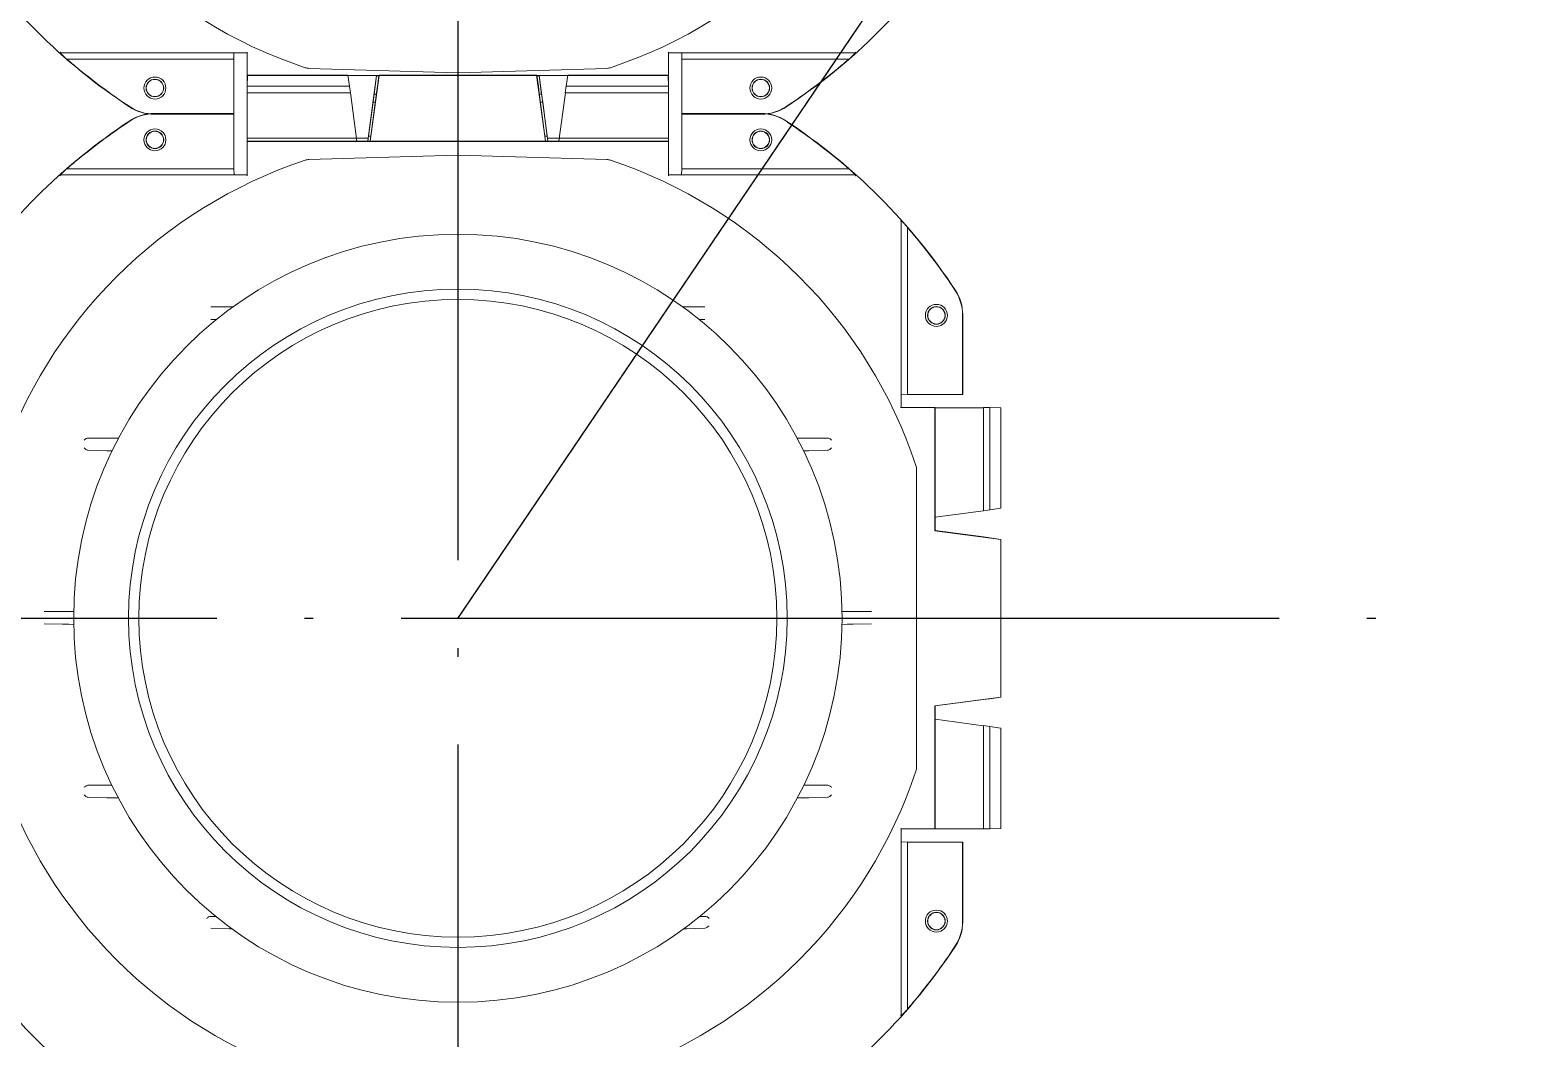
# Model space of a CAD drawing. Extents: x 3213259 to 3716512, y 332899 to 392399.
# Drawn here: x 3427285 to 3428300, y 371919 to 372609 of the extents above; entities that cross this region are included whole.
import ezdxf

# ---------------------------------------------------------------- set-up
doc = ezdxf.new("R2010")
doc.units = 0
doc.header["$LTSCALE"] = 1000
doc.header["$MEASUREMENT"] = 0
doc.linetypes.add('DOTE', pattern=[2.42, 2, -0.2, 0.02, -0.2])
doc.layers.add('DOTE', color=1, linetype='DOTE')
doc.layers.add('Visible Edges(ISO)', color=7, linetype='Continuous', lineweight=18)
doc.layers.add('Visible Edges(Roxtec)', color=7, linetype='Continuous', lineweight=18)

msp = doc.modelspace()

# ---------------------------------------------------------------- linework, layer by layer
at = {"color": 3, "const_width": 1}
msp.add_lwpolyline([(3427577.511, 372206.265), (3428062.46, 372922.853), (3429515.973, 372922.853)], dxfattribs=at)
at = {"layer": 'DOTE', "ltscale": 0.3}
msp.add_line((3422456.723, 372206.265), (3428222.872, 372206.265), dxfattribs=at)
msp.add_lwpolyline([(3427577.511, 373571.864), (3427577.511, 370842.691)], dxfattribs=at)
at = {"layer": 'Visible Edges(ISO)'}
msp.add_circle((3427577.511, 372206.265), 217.95, dxfattribs=at)
at = {"layer": 'Visible Edges(Roxtec)'}
for p, q in [((3427305.68, 372592.665), (3427305.71, 372592.665)), ((3427305.71, 372592.665), (3427433.511, 372592.665)), ((3427424.511, 372588.508), (3427310.19, 372588.508)), ((3427424.511, 372592.585), (3427424.511, 372592.665)), ((3427424.511, 372592.585), (3427424.511, 372588.508)), ((3427424.511, 372588.508), (3427424.511, 372584.524)), ((3427433.511, 372577.249), (3427433.511, 372593.265)), ((3427721.511, 372577.249), (3427721.511, 372593.265)), ((3427721.511, 372592.665), (3427849.312, 372592.665)), ((3427730.511, 372592.665), (3427730.511, 372592.585)), ((3427730.511, 372588.508), (3427730.511, 372592.585)), ((3427730.511, 372584.524), (3427730.511, 372588.508)), ((3427730.511, 372588.508), (3427844.831, 372588.508)), ((3427849.312, 372592.665), (3427849.342, 372592.665)), ((3427424.511, 372584.524), (3427424.511, 372584.005)), ((3427424.511, 372584.005), (3427424.511, 372550.848)), ((3427433.511, 372577.249), (3427577.511, 372577.271)), ((3427433.511, 372577.249), (3427433.537, 372577.222)), ((3427433.537, 372577.222), (3427521.873, 372577.222)), ((3427433.537, 372577.222), (3427433.537, 372534.465)), ((3427433.721, 372577.365), (3427433.59, 372569.865)), ((3427502.379, 372577.365), (3427433.721, 372577.365)), ((3427475.784, 372582.127), (3427577.249, 372579.173)), ((3427503.511, 372569.865), (3427502.379, 372577.365)), ((3427516.172, 372534.465), (3427521.873, 372577.222)), ((3427517.655, 372532.26), (3427523.669, 372577.365)), ((3427517.655, 372532.26), (3427523.65, 372577.222)), ((3427522.011, 372577.065), (3427520.331, 372564.465)), ((3427521.873, 372577.222), (3427522.011, 372577.065)), ((3427522.011, 372577.065), (3427523.598, 372577.065)), ((3427522.511, 372569.865), (3427523.643, 372577.365)), ((3427522.511, 372569.865), (3427523.617, 372577.193)), ((3427523.669, 372577.365), (3427523.643, 372577.365)), ((3427523.669, 372577.365), (3427631.352, 372577.365)), ((3427577.511, 372577.271), (3427721.511, 372577.249)), ((3427577.773, 372579.173), (3427679.237, 372582.127)), ((3427631.352, 372577.365), (3427637.366, 372532.26)), ((3427631.379, 372577.365), (3427631.352, 372577.365)), ((3427631.371, 372577.222), (3427637.366, 372532.26)), ((3427631.379, 372577.365), (3427632.511, 372569.865)), ((3427631.405, 372577.193), (3427632.511, 372569.865)), ((3427631.424, 372577.065), (3427633.011, 372577.065)), ((3427633.011, 372577.065), (3427633.148, 372577.222)), ((3427634.691, 372564.465), (3427633.011, 372577.065)), ((3427633.148, 372577.222), (3427721.484, 372577.222)), ((3427633.148, 372577.222), (3427638.849, 372534.465)), ((3427652.643, 372577.365), (3427651.511, 372569.865)), ((3427721.301, 372577.365), (3427652.643, 372577.365)), ((3427721.432, 372569.865), (3427721.301, 372577.365)), ((3427721.511, 372577.249), (3427721.484, 372577.222)), ((3427721.484, 372534.465), (3427721.484, 372577.222)), ((3427730.511, 372584.005), (3427730.511, 372584.524)), ((3427730.511, 372550.848), (3427730.511, 372584.005)), ((3427433.59, 372565.365), (3427433.59, 372569.865)), ((3427433.59, 372569.865), (3427503.511, 372569.865)), ((3427503.511, 372569.865), (3427504.111, 372565.365)), ((3427522.511, 372569.865), (3427521.911, 372565.365)), ((3427522.511, 372569.865), (3427521.911, 372565.365)), ((3427633.111, 372565.365), (3427632.511, 372569.865)), ((3427633.111, 372565.365), (3427632.511, 372569.865)), ((3427650.911, 372565.365), (3427651.511, 372569.865)), ((3427651.511, 372569.865), (3427721.432, 372569.865)), ((3427721.432, 372569.865), (3427721.432, 372565.365)), ((3427504.111, 372565.365), (3427433.59, 372565.365)), ((3427433.642, 372532.365), (3427433.642, 372565.365)), ((3427504.058, 372565.365), (3427508.458, 372532.365)), ((3427519.558, 372559.065), (3427516.438, 372535.665)), ((3427521.964, 372565.365), (3427517.564, 372532.365)), ((3427521.964, 372565.365), (3427517.564, 372532.365)), ((3427520.331, 372564.465), (3427519.558, 372559.065)), ((3427519.558, 372559.065), (3427521.124, 372559.065)), ((3427521.844, 372564.465), (3427520.331, 372564.465)), ((3427521.911, 372565.365), (3427521.964, 372565.365)), ((3427521.911, 372565.365), (3427521.964, 372565.365)), ((3427633.058, 372565.365), (3427633.111, 372565.365)), ((3427637.458, 372532.365), (3427633.058, 372565.365)), ((3427633.058, 372565.365), (3427633.111, 372565.365)), ((3427637.458, 372532.365), (3427633.058, 372565.365)), ((3427634.691, 372564.465), (3427633.178, 372564.465)), ((3427633.898, 372559.065), (3427635.464, 372559.065)), ((3427635.464, 372559.065), (3427634.691, 372564.465)), ((3427638.584, 372535.665), (3427635.464, 372559.065)), ((3427646.564, 372532.365), (3427650.964, 372565.365)), ((3427721.432, 372565.365), (3427650.911, 372565.365)), ((3427721.379, 372565.365), (3427721.379, 372532.365)), ((3427369.923, 372551.265), (3427424.327, 372551.265)), ((3427369.923, 372551.082), (3427424.511, 372551.082)), ((3427369.923, 372551.082), (3427424.511, 372551.082)), ((3427424.511, 372550.848), (3427369.923, 372550.848)), ((3427424.511, 372551.082), (3427424.327, 372551.265)), ((3427424.511, 372551.082), (3427424.511, 372517.925)), ((3427424.511, 372551.082), (3427424.511, 372517.925)), ((3427730.694, 372551.265), (3427730.511, 372551.082)), ((3427730.511, 372517.925), (3427730.511, 372551.082)), ((3427730.511, 372551.082), (3427785.098, 372551.082)), ((3427730.511, 372517.925), (3427730.511, 372551.082)), ((3427730.511, 372551.082), (3427785.098, 372551.082)), ((3427785.098, 372550.848), (3427730.511, 372550.848)), ((3427730.694, 372551.265), (3427785.098, 372551.265)), ((3427516.438, 372535.665), (3427516.056, 372532.365)), ((3427518.004, 372535.665), (3427516.438, 372535.665)), ((3427638.584, 372535.665), (3427637.018, 372535.665)), ((3427638.965, 372532.365), (3427638.584, 372535.665)), ((3427433.511, 372532.234), (3427433.642, 372532.365)), ((3427433.511, 372532.234), (3427433.575, 372532.298)), ((3427433.511, 372532.234), (3427433.511, 372508.665)), ((3427433.511, 372532.234), (3427577.511, 372532.212)), ((3427433.511, 372532.234), (3427433.511, 372508.665)), ((3427433.511, 372532.234), (3427577.511, 372532.212)), ((3427516.172, 372534.465), (3427433.537, 372534.465)), ((3427433.537, 372534.465), (3427433.575, 372532.298)), ((3427433.642, 372532.365), (3427508.458, 372532.365)), ((3427508.458, 372532.365), (3427517.564, 372532.365)), ((3427515.922, 372532.298), (3427516.172, 372534.465)), ((3427515.998, 372532.365), (3427517.564, 372532.365)), ((3427517.564, 372532.365), (3427517.655, 372532.26)), ((3427517.564, 372532.365), (3427517.655, 372532.26)), ((3427517.655, 372532.26), (3427637.366, 372532.26)), ((3427517.655, 372532.26), (3427637.366, 372532.26)), ((3427577.511, 372532.212), (3427721.511, 372532.234)), ((3427577.511, 372532.212), (3427721.511, 372532.234)), ((3427637.366, 372532.26), (3427637.458, 372532.365)), ((3427637.366, 372532.26), (3427637.458, 372532.365)), ((3427637.458, 372532.365), (3427639.024, 372532.365)), ((3427637.458, 372532.365), (3427646.564, 372532.365)), ((3427638.849, 372534.465), (3427639.1, 372532.298)), ((3427721.484, 372534.465), (3427638.849, 372534.465)), ((3427646.564, 372532.365), (3427721.379, 372532.365)), ((3427721.511, 372532.234), (3427721.379, 372532.365)), ((3427721.446, 372532.298), (3427721.484, 372534.465)), ((3427721.511, 372532.234), (3427721.446, 372532.298)), ((3427721.511, 372532.234), (3427721.511, 372508.665)), ((3427721.511, 372532.234), (3427721.511, 372508.665)), ((3427424.511, 372517.925), (3427424.511, 372517.406)), ((3427424.511, 372517.925), (3427424.511, 372517.406)), ((3427424.511, 372517.406), (3427424.511, 372513.422)), ((3427424.511, 372517.406), (3427424.511, 372513.422)), ((3427577.249, 372522.757), (3427475.784, 372519.803)), ((3427577.249, 372522.757), (3427475.784, 372519.803)), ((3427679.237, 372519.803), (3427577.773, 372522.757)), ((3427679.237, 372519.803), (3427577.773, 372522.757)), ((3427730.511, 372517.406), (3427730.511, 372517.925)), ((3427730.511, 372517.406), (3427730.511, 372517.925)), ((3427730.511, 372513.422), (3427730.511, 372517.406)), ((3427730.511, 372513.422), (3427730.511, 372517.406)), ((3427305.71, 372509.265), (3427305.68, 372509.265)), ((3427305.71, 372509.265), (3427305.68, 372509.265)), ((3427433.511, 372509.265), (3427305.71, 372509.265)), ((3427433.511, 372509.265), (3427305.71, 372509.265)), ((3427424.511, 372513.422), (3427310.19, 372513.422)), ((3427424.511, 372513.422), (3427310.19, 372513.422)), ((3427424.511, 372513.422), (3427424.757, 372509.345)), ((3427424.511, 372513.422), (3427424.757, 372509.345)), ((3427849.312, 372509.265), (3427721.511, 372509.265)), ((3427849.312, 372509.265), (3427721.511, 372509.265)), ((3427730.264, 372509.345), (3427730.511, 372513.422)), ((3427730.264, 372509.345), (3427730.511, 372513.422)), ((3427730.511, 372513.422), (3427844.831, 372513.422)), ((3427730.511, 372513.422), (3427844.831, 372513.422)), ((3427849.342, 372509.265), (3427849.312, 372509.265)), ((3427849.342, 372509.265), (3427849.312, 372509.265)), ((3427880.511, 372478.073), (3427880.511, 372478.096)), ((3427880.511, 372478.073), (3427880.511, 372478.096)), ((3427880.511, 372350.267), (3427880.511, 372478.073)), ((3427884.668, 372359.265), (3427884.668, 372473.585)), ((3427421.195, 372419.029), (3427408.739, 372419.029)), ((3427421.195, 372419.029), (3427408.739, 372419.029)), ((3427421.195, 372419.029), (3427423.765, 372419.029)), ((3427421.195, 372419.029), (3427423.765, 372419.029)), ((3427731.256, 372419.029), (3427733.826, 372419.029)), ((3427731.256, 372419.029), (3427733.826, 372419.029)), ((3427746.283, 372419.029), (3427733.826, 372419.029)), ((3427746.283, 372419.029), (3427733.826, 372419.029)), ((3427922.327, 372413.852), (3427922.327, 372359.265)), ((3427922.511, 372413.852), (3427922.511, 372359.448)), ((3427408.7, 372410.547), (3427412.537, 372410.446)), ((3427408.7, 372410.547), (3427412.537, 372410.446)), ((3427742.484, 372410.446), (3427746.322, 372410.547)), ((3427742.484, 372410.446), (3427746.322, 372410.547)), ((3427884.668, 372359.265), (3427880.591, 372359.018)), ((3427888.651, 372359.265), (3427884.668, 372359.265)), ((3427889.171, 372359.265), (3427888.651, 372359.265)), ((3427922.327, 372359.265), (3427889.171, 372359.265)), ((3427922.327, 372359.265), (3427922.511, 372359.448)), ((3427896.111, 372350.265), (3427879.916, 372350.267)), ((3427903.506, 372350.265), (3427896.111, 372350.265)), ((3427903.506, 372266.12), (3427903.506, 372350.265)), ((3427903.506, 372350.265), (3427903.611, 372350.16)), ((3427903.611, 372350.16), (3427936.611, 372350.16)), ((3427903.611, 372350.16), (3427903.611, 372275.318)), ((3427936.611, 372350.213), (3427941.111, 372350.213)), ((3427936.611, 372279.665), (3427936.611, 372350.213)), ((3427941.111, 372350.213), (3427941.111, 372280.265)), ((3427948.611, 372350.082), (3427941.111, 372350.213)), ((3427948.611, 372281.397), (3427948.611, 372350.082)), ((3427325.041, 372329.423), (3427324.742, 372329.423)), ((3427337.718, 372329.423), (3427325.041, 372329.423)), ((3427337.718, 372329.423), (3427341.927, 372329.423)), ((3427345.695, 372329.423), (3427341.927, 372329.423)), ((3427813.095, 372329.423), (3427809.326, 372329.423)), ((3427813.095, 372329.423), (3427817.303, 372329.423)), ((3427829.98, 372329.423), (3427817.303, 372329.423)), ((3427830.28, 372329.423), (3427829.98, 372329.423)), ((3427324.702, 372321.147), (3427324.701, 372321.147)), ((3427324.702, 372321.147), (3427325.002, 372321.139)), ((3427325.002, 372321.139), (3427337.679, 372320.807)), ((3427341.274, 372320.713), (3427337.679, 372320.807)), ((3427817.342, 372320.807), (3427813.748, 372320.713)), ((3427817.342, 372320.807), (3427830.02, 372321.139)), ((3427830.02, 372321.139), (3427830.319, 372321.147)), ((3427830.32, 372321.147), (3427830.319, 372321.147)), ((3427891.011, 372104.674), (3427891.011, 372307.856)), ((3427941.111, 372280.265), (3427948.611, 372281.397)), ((3427936.611, 372279.718), (3427903.611, 372275.318)), ((3427903.611, 372275.318), (3427903.611, 372266.212)), ((3427941.111, 372280.265), (3427936.611, 372279.665)), ((3427903.611, 372266.212), (3427903.506, 372266.12)), ((3427903.506, 372266.12), (3427948.611, 372260.106)), ((3427936.611, 372261.812), (3427903.611, 372266.212)), ((3427936.611, 372261.865), (3427936.611, 372261.812)), ((3427941.111, 372261.265), (3427936.611, 372261.865)), ((3427948.611, 372260.133), (3427941.111, 372261.265)), ((3427948.611, 372260.106), (3427948.611, 372260.133)), ((3427948.611, 372260.106), (3427948.611, 372152.423)), ((3427307.42, 372210.765), (3427294.865, 372210.765)), ((3427307.42, 372210.765), (3427311.629, 372210.765)), ((3427315.049, 372210.765), (3427311.629, 372210.765)), ((3427843.393, 372210.765), (3427839.972, 372210.765)), ((3427843.393, 372210.765), (3427847.601, 372210.765)), ((3427860.156, 372210.765), (3427847.601, 372210.765)), ((3427294.826, 372202.558), (3427307.381, 372202.229)), ((3427311.589, 372202.119), (3427307.381, 372202.229)), ((3427311.589, 372202.119), (3427315.045, 372202.028)), ((3427839.977, 372202.028), (3427843.432, 372202.119)), ((3427847.641, 372202.229), (3427843.432, 372202.119)), ((3427847.641, 372202.229), (3427860.196, 372202.558)), ((3427948.611, 372152.423), (3427903.506, 372146.409)), ((3427903.611, 372146.318), (3427936.611, 372150.718)), ((3427936.611, 372150.665), (3427941.111, 372151.265)), ((3427936.611, 372150.718), (3427936.611, 372150.665)), ((3427941.111, 372151.265), (3427948.611, 372152.397)), ((3427948.611, 372152.397), (3427948.611, 372152.423)), ((3427903.506, 372062.265), (3427903.506, 372146.409)), ((3427903.506, 372146.409), (3427903.611, 372146.318)), ((3427903.611, 372146.318), (3427903.611, 372137.212)), ((3427903.611, 372137.212), (3427936.611, 372132.812)), ((3427903.611, 372137.212), (3427903.611, 372062.37)), ((3427936.611, 372062.317), (3427936.611, 372132.865)), ((3427936.611, 372132.865), (3427941.111, 372132.265)), ((3427941.111, 372132.265), (3427941.111, 372062.317)), ((3427948.611, 372131.133), (3427941.111, 372132.265)), ((3427948.611, 372062.448), (3427948.611, 372131.133)), ((3427325.041, 372092.107), (3427324.742, 372092.107)), ((3427337.718, 372092.107), (3427325.041, 372092.107)), ((3427337.718, 372092.107), (3427341.133, 372092.107)), ((3427813.888, 372092.107), (3427817.303, 372092.107)), ((3427829.98, 372092.107), (3427817.303, 372092.107)), ((3427830.28, 372092.107), (3427829.98, 372092.107)), ((3427324.702, 372083.957), (3427324.701, 372083.957)), ((3427324.702, 372083.957), (3427325.002, 372083.949)), ((3427325.002, 372083.949), (3427337.679, 372083.617)), ((3427341.888, 372083.507), (3427337.679, 372083.617)), ((3427341.888, 372083.507), (3427345.534, 372083.411)), ((3427809.487, 372083.411), (3427813.134, 372083.507)), ((3427817.342, 372083.617), (3427813.134, 372083.507)), ((3427817.342, 372083.617), (3427830.02, 372083.949)), ((3427830.02, 372083.949), (3427830.319, 372083.957)), ((3427830.32, 372083.957), (3427830.319, 372083.957)), ((3427896.111, 372062.265), (3427879.916, 372062.262)), ((3427880.511, 371934.457), (3427880.511, 372062.263)), ((3427896.111, 372062.265), (3427903.506, 372062.265)), ((3427903.611, 372062.37), (3427903.506, 372062.265)), ((3427936.611, 372062.37), (3427903.611, 372062.37)), ((3427941.111, 372062.317), (3427936.611, 372062.317)), ((3427941.111, 372062.317), (3427948.611, 372062.448)), ((3427880.591, 372053.511), (3427884.668, 372053.265)), ((3427884.668, 372053.265), (3427884.668, 371938.944)), ((3427884.668, 372053.265), (3427888.651, 372053.265)), ((3427888.651, 372053.265), (3427889.171, 372053.265)), ((3427889.171, 372053.265), (3427922.327, 372053.265)), ((3427922.511, 372053.082), (3427922.327, 372053.265)), ((3427922.327, 372053.265), (3427922.327, 371998.677)), ((3427922.511, 372053.082), (3427922.511, 371998.677)), ((3427408.701, 372002.501), (3427408.401, 372002.501)), ((3427412.022, 372002.501), (3427408.701, 372002.501)), ((3427746.321, 372002.501), (3427742.999, 372002.501)), ((3427746.62, 372002.501), (3427746.321, 372002.501)), ((3427408.7, 371994.363), (3427421.156, 371994.037)), ((3427423.096, 371993.986), (3427421.156, 371994.037)), ((3427733.866, 371994.037), (3427731.926, 371993.986)), ((3427733.866, 371994.037), (3427746.322, 371994.363)), ((3427880.511, 371934.434), (3427880.511, 371934.457))]:
    msp.add_line(p, q, dxfattribs=at)
for centre, radius in [((3427370.511, 372568.665), 7.5), ((3427784.511, 372568.665), 7.5), ((3427370.511, 372568.665), 6), ((3427370.511, 372568.665), 5.88), ((3427784.511, 372568.665), 6), ((3427784.511, 372568.665), 5.88), ((3427370.511, 372533.265), 7.5), ((3427370.511, 372533.265), 7.5), ((3427370.511, 372533.265), 6), ((3427370.511, 372533.265), 6), ((3427370.511, 372533.265), 5.88), ((3427370.511, 372533.265), 5.88), ((3427784.511, 372533.265), 7.5), ((3427784.511, 372533.265), 7.5), ((3427784.511, 372533.265), 6), ((3427784.511, 372533.265), 6), ((3427784.511, 372533.265), 5.88), ((3427784.511, 372533.265), 5.88), ((3427577.511, 372206.265), 262.5), ((3427577.511, 372206.265), 225), ((3427577.511, 372206.265), 217.95), ((3427904.511, 372413.265), 7.5), ((3427904.511, 372413.265), 7.5), ((3427904.511, 372413.265), 6), ((3427904.511, 372413.265), 6), ((3427904.511, 372413.265), 5.88), ((3427904.511, 372413.265), 5.88), ((3427904.511, 371999.265), 7.5), ((3427904.511, 371999.265), 6), ((3427904.511, 371999.265), 5.88)]:
    msp.add_circle(centre, radius, dxfattribs=at)
for centre, radius, start, end in [((3427577.511, 372895.665), 330, 198.450374, 251.573396), ((3427577.511, 372895.665), 330, 288.426604, 341.549626), ((3427577.511, 372895.665), 407.25, 213.385197, 236.614803), ((3427577.511, 372895.665), 407.25, 303.385197, 326.614803), ((3427577.511, 372895.665), 407.067, 229.962582, 236.614803), ((3427476.046, 372591.123), 9, 251.573396, 268.33235), ((3427577.511, 372588.169), 9, 268.33235, 270.000003), ((3427577.511, 372588.169), 9, 270.000003, 271.66765), ((3427678.976, 372591.123), 9, 271.66765, 288.426604), ((3427577.511, 372895.665), 407.067, 303.385197, 310.037418), ((3427369.923, 372580.665), 30, 236.614803, 261.890386), ((3427369.923, 372580.665), 29.817, 236.614803, 270), ((3427785.098, 372580.665), 29.817, 270, 303.385197), ((3427785.098, 372580.665), 30, 278.109614, 303.385197), ((3427577.511, 372206.265), 407.25, 123.385197, 146.614803), ((3427577.511, 372206.265), 407.25, 123.385197, 146.614803), ((3427577.511, 372206.265), 407.067, 123.385197, 130.037418), ((3427577.511, 372206.265), 407.067, 123.385197, 130.037418), ((3427369.923, 372521.265), 30, 90, 123.385197), ((3427369.923, 372521.265), 30, 98.109614, 123.385197), ((3427369.923, 372521.265), 29.817, 90, 123.385197), ((3427369.923, 372521.265), 29.817, 90, 123.385197), ((3427785.098, 372521.265), 30, 56.614803, 90), ((3427785.098, 372521.265), 29.817, 56.614803, 90), ((3427785.098, 372521.265), 29.817, 56.614803, 90), ((3427785.098, 372521.265), 30, 56.614803, 81.890386), ((3427577.511, 372206.265), 407.067, 49.962582, 56.614803), ((3427577.511, 372206.265), 407.067, 49.962582, 56.614803), ((3427577.511, 372206.265), 407.25, 33.385197, 56.614803), ((3427577.511, 372206.265), 407.25, 33.385197, 56.614803), ((3427577.511, 372206.265), 330, 108.426604, 161.549626), ((3427476.046, 372510.807), 9, 91.66765, 108.426604), ((3427476.046, 372510.807), 9, 91.66765, 108.426604), ((3427577.511, 372513.761), 9, 89.999997, 91.66765), ((3427577.511, 372513.761), 9, 89.999997, 91.66765), ((3427577.511, 372513.761), 9, 88.33235, 89.999997), ((3427577.511, 372513.761), 9, 88.33235, 89.999997), ((3427678.976, 372510.807), 9, 71.573396, 88.33235), ((3427678.976, 372510.807), 9, 71.573396, 88.33235), ((3427577.511, 372206.265), 330, 18.450374, 71.573396), ((3427577.511, 372206.265), 407.067, 33.385197, 40.037418), ((3427577.511, 372206.265), 407.067, 33.385197, 40.037418), ((3427892.511, 372413.852), 29.817, 0, 33.385197), ((3427892.511, 372413.852), 29.817, 0, 33.385197), ((3427892.511, 372413.852), 30, 0, 33.385197), ((3427892.511, 372413.852), 30, 0, 33.385197), ((3427882.011, 372307.856), 9, 0, 18.450374), ((3427577.511, 372206.265), 330, 198.450374, 251.573396), ((3427577.511, 372206.265), 330, 288.426604, 341.549626), ((3427882.011, 372104.674), 9, 341.549626, 0), ((3427892.511, 371998.677), 29.817, 326.614803, 0), ((3427892.511, 371998.677), 30, 326.614803, 0), ((3427577.511, 372206.265), 407.25, 213.385197, 236.614803), ((3427577.511, 372206.265), 407.25, 303.385197, 326.614803), ((3427577.511, 372206.265), 407.067, 319.962582, 326.614803)]:
    msp.add_arc(centre, radius, start, end, dxfattribs=at)
for centre, major_axis, ratio, start_param, end_param in [((3427306.374, 372592.043), (0.694, -0.622), 0.01147245, 3.12909078, 3.6427793), ((3427304.57, 372593.687), (1.14, -1.022), 0.00892803, 6.27322771, 6.29106296), ((3427577.511, 372883.624), (0, 398.27), 0.99954288, 2.39022938, 2.40534652), ((3427577.511, 372908.268), (0, 416.86), 0.99954288, 2.44505528, 2.46008649), ((3427577.511, 372908.268), (0, 416.86), 0.99954288, 3.82309882, 3.83813003), ((3427577.511, 372883.624), (0, 398.27), 0.99954288, 3.87783879, 3.89295593), ((3427848.648, 372592.043), (0.694, 0.622), 0.01147245, 5.78199871, 6.29568722), ((3427850.452, 372593.688), (1.141, 1.023), 0.00892647, 3.13371639, 3.15154848), ((3427577.511, 372193.662), (0, 416.86), 0.99954288, 0.68150616, 0.69653738), ((3427577.511, 372193.662), (0, 416.86), 0.99954288, 0.68150616, 0.69653738), ((3427577.511, 372193.662), (0, 416.86), 0.99954288, 5.58664793, 5.60167915), ((3427577.511, 372193.662), (0, 416.86), 0.99954288, 5.58664793, 5.60167915), ((3427306.374, 372509.887), (0.694, 0.622), 0.01147245, 2.640406, 3.15409455), ((3427306.374, 372509.887), (0.694, 0.622), 0.01147245, 2.640406, 3.15409453), ((3427304.571, 372508.243), (1.139, 1.022), 0.00893066, 6.27530534, 6.29314585), ((3427304.571, 372508.243), (1.139, 1.022), 0.00893066, 6.27530534, 6.29314584), ((3427577.511, 372218.306), (0, 398.27), 0.99954288, 0.73624613, 0.75136327), ((3427577.511, 372218.306), (0, 398.27), 0.99954288, 0.73624613, 0.75136327), ((3427424.747, 372509.865), (0.018, -0.6), 0.01743912, 5.75905912, 6.28265783), ((3427424.747, 372509.865), (0.018, -0.6), 0.01743912, 5.75905912, 6.28265783), ((3427730.275, 372509.865), (0.018, 0.6), 0.01743912, 3.14212009, 3.66571884), ((3427730.275, 372509.865), (0.018, 0.6), 0.01743912, 3.14212005, 3.66571884), ((3427577.511, 372218.306), (0, 398.27), 0.99954288, 5.53182203, 5.54693917), ((3427577.511, 372218.306), (0, 398.27), 0.99954288, 5.53182203, 5.54693917), ((3427848.648, 372509.887), (0.694, -0.622), 0.01147245, 6.27068343, 6.78437186), ((3427848.648, 372509.887), (0.694, -0.622), 0.01147245, 6.27068339, 6.78437191), ((3427850.452, 372508.243), (1.14, -1.022), 0.00892843, 3.13163461, 3.14947059), ((3427850.452, 372508.243), (1.14, -1.022), 0.00892843, 3.13163464, 3.14947062), ((3427881.133, 372477.402), (0.622, -0.694), 0.01147245, 2.64040602, 3.15409461), ((3427881.133, 372477.402), (0.622, -0.694), 0.01147245, 2.64040602, 3.15409457), ((3427589.552, 372206.265), (398.27, 0), 0.99954288, 0.73624613, 0.75136327), ((3427589.552, 372206.265), (398.27, 0), 0.99954288, 0.73624613, 0.75136327), ((3427564.908, 372206.265), (416.86, 0), 0.99954288, 0.68150616, 0.69653738), ((3427564.908, 372206.265), (416.86, 0), 0.99954288, 0.68150616, 0.69653738), ((3427881.111, 372359.029), (-0.6, -0.018), 0.01743912, 5.75905913, 6.2826579), ((3427881.111, 372053.501), (0.6, -0.018), 0.01743912, 3.14212009, 3.66571885), ((3427589.552, 372206.265), (398.27, 0), 0.99954288, 5.53182203, 5.54693917), ((3427564.908, 372206.265), (416.86, 0), 0.99954288, 5.58664793, 5.60167915), ((3427881.133, 371935.128), (0.622, 0.694), 0.01147245, 3.12909069, 3.6427792)]:
    msp.add_ellipse(centre, major_axis=major_axis, ratio=ratio, start_param=start_param, end_param=end_param, dxfattribs=at)
for points, knots in [([(3427305.71, 372592.665), (3427305.71, 372592.666), (3427305.714, 372592.677), (3427305.729, 372592.714), (3427305.739, 372592.741), (3427305.762, 372592.806), (3427305.78, 372592.86), (3427305.832, 372592.995), (3427305.852, 372593.046), (3427305.893, 372593.15), (3427305.913, 372593.205), (3427305.934, 372593.262), (3427305.934, 372593.263), (3427305.935, 372593.265)], [-0.047196533, -0.047196533, -0.047196533, -0.047196533, -0.0349964202, -0.0349964202, -0.0226538962, -0.0226538962, -0.0116623451, -0.0116623451, -0.0058735568, -0.0058735568, 0, 0, 0.0001553249, 0.0001553249, 0.0001553249, 0.0001553249]), ([(3427849.087, 372593.265), (3427849.087, 372593.263), (3427849.088, 372593.262), (3427849.108, 372593.205), (3427849.129, 372593.15), (3427849.169, 372593.046), (3427849.189, 372592.996), (3427849.241, 372592.86), (3427849.259, 372592.806), (3427849.283, 372592.741), (3427849.293, 372592.714), (3427849.307, 372592.677), (3427849.311, 372592.666), (3427849.311, 372592.665)], [-0.0231312, -0.0231312, -0.0231312, -0.0231312, -0.0230553436, -0.0230553436, -0.0201869941, -0.0201869941, -0.017360303, -0.017360303, -0.0119908105, -0.0119908105, -0.0059605972, -0.0059605972, 0, 0, 0, 0]), ([(3427315.65, 372584.005), (3427315.647, 372584.007), (3427315.643, 372584.01), (3427315.548, 372584.09), (3427315.448, 372584.174), (3427315.257, 372584.333), (3427315.166, 372584.408), (3427315.069, 372584.488), (3427315.046, 372584.507), (3427315.024, 372584.524)], [0.1165772341, 0.1165772341, 0.1165772341, 0.1165772341, 0.1169914965, 0.1169914965, 0.1290440038, 0.1290440038, 0.1410965112, 0.1410965112, 0.1449615757, 0.1449615757, 0.1449615757, 0.1449615757]), ([(3427839.997, 372584.524), (3427839.976, 372584.507), (3427839.952, 372584.488), (3427839.855, 372584.408), (3427839.765, 372584.333), (3427839.574, 372584.174), (3427839.474, 372584.09), (3427839.378, 372584.01), (3427839.375, 372584.007), (3427839.372, 372584.005)], [0.0891409818, 0.0891409818, 0.0891409818, 0.0891409818, 0.0930060462, 0.0930060462, 0.1050585536, 0.1050585536, 0.117111061, 0.117111061, 0.1175253233, 0.1175253233, 0.1175253233, 0.1175253233]), ([(3427315.024, 372517.406), (3427315.046, 372517.423), (3427315.069, 372517.442), (3427315.166, 372517.522), (3427315.257, 372517.597), (3427315.448, 372517.756), (3427315.548, 372517.84), (3427315.643, 372517.92), (3427315.647, 372517.922), (3427315.65, 372517.925)], [0.0891409818, 0.0891409818, 0.0891409818, 0.0891409818, 0.0930060462, 0.0930060462, 0.1050585536, 0.1050585536, 0.117111061, 0.117111061, 0.1175253233, 0.1175253233, 0.1175253233, 0.1175253233]), ([(3427315.024, 372517.406), (3427315.046, 372517.423), (3427315.069, 372517.442), (3427315.166, 372517.522), (3427315.257, 372517.597), (3427315.448, 372517.756), (3427315.548, 372517.84), (3427315.643, 372517.92), (3427315.647, 372517.922), (3427315.65, 372517.925)], [0.0891409818, 0.0891409818, 0.0891409818, 0.0891409818, 0.0930060462, 0.0930060462, 0.1050585536, 0.1050585536, 0.117111061, 0.117111061, 0.1175253233, 0.1175253233, 0.1175253233, 0.1175253233]), ([(3427839.372, 372517.925), (3427839.375, 372517.922), (3427839.378, 372517.92), (3427839.474, 372517.84), (3427839.574, 372517.756), (3427839.765, 372517.597), (3427839.855, 372517.522), (3427839.952, 372517.442), (3427839.976, 372517.423), (3427839.997, 372517.406)], [0.0385004422, 0.0385004422, 0.0385004422, 0.0385004422, 0.0389147045, 0.0389147045, 0.0509672119, 0.0509672119, 0.0630197192, 0.0630197192, 0.0668847837, 0.0668847837, 0.0668847837, 0.0668847837]), ([(3427839.372, 372517.925), (3427839.375, 372517.922), (3427839.378, 372517.92), (3427839.474, 372517.84), (3427839.574, 372517.756), (3427839.765, 372517.597), (3427839.855, 372517.522), (3427839.952, 372517.442), (3427839.976, 372517.423), (3427839.997, 372517.406)], [0.0385004422, 0.0385004422, 0.0385004422, 0.0385004422, 0.0389147045, 0.0389147045, 0.0509672119, 0.0509672119, 0.0630197192, 0.0630197192, 0.0668847837, 0.0668847837, 0.0668847837, 0.0668847837]), ([(3427305.935, 372508.665), (3427305.934, 372508.666), (3427305.934, 372508.668), (3427305.913, 372508.725), (3427305.893, 372508.779), (3427305.852, 372508.884), (3427305.832, 372508.934), (3427305.78, 372509.07), (3427305.762, 372509.124), (3427305.739, 372509.189), (3427305.729, 372509.216), (3427305.714, 372509.253), (3427305.71, 372509.263), (3427305.71, 372509.265)], [-0.0231304836, -0.0231304836, -0.0231304836, -0.0231304836, -0.0230546101, -0.0230546101, -0.0201864628, -0.0201864628, -0.0173596955, -0.0173596955, -0.0119903355, -0.0119903355, -0.0059603634, -0.0059603634, 0, 0, 0, 0]), ([(3427305.935, 372508.665), (3427305.934, 372508.666), (3427305.934, 372508.668), (3427305.913, 372508.725), (3427305.893, 372508.779), (3427305.852, 372508.884), (3427305.832, 372508.934), (3427305.78, 372509.07), (3427305.762, 372509.124), (3427305.739, 372509.189), (3427305.729, 372509.216), (3427305.714, 372509.253), (3427305.71, 372509.263), (3427305.71, 372509.265)], [-0.0231304836, -0.0231304836, -0.0231304836, -0.0231304836, -0.0230546101, -0.0230546101, -0.0201864628, -0.0201864628, -0.0173596955, -0.0173596955, -0.0119903355, -0.0119903355, -0.0059603634, -0.0059603634, 0, 0, 0, 0]), ([(3427849.311, 372509.265), (3427849.311, 372509.263), (3427849.307, 372509.253), (3427849.293, 372509.216), (3427849.283, 372509.189), (3427849.259, 372509.124), (3427849.241, 372509.07), (3427849.189, 372508.934), (3427849.169, 372508.884), (3427849.129, 372508.779), (3427849.108, 372508.725), (3427849.088, 372508.668), (3427849.087, 372508.666), (3427849.087, 372508.665)], [-0.0471877408, -0.0471877408, -0.0471877408, -0.0471877408, -0.0349898101, -0.0349898101, -0.0226494841, -0.0226494841, -0.0116600589, -0.0116600589, -0.0058726894, -0.0058726894, 0, 0, 0.0001552562, 0.0001552562, 0.0001552562, 0.0001552562]), ([(3427849.311, 372509.265), (3427849.311, 372509.263), (3427849.307, 372509.253), (3427849.293, 372509.216), (3427849.283, 372509.189), (3427849.259, 372509.124), (3427849.241, 372509.07), (3427849.189, 372508.934), (3427849.169, 372508.884), (3427849.129, 372508.779), (3427849.108, 372508.725), (3427849.088, 372508.668), (3427849.087, 372508.666), (3427849.087, 372508.665)], [-0.0471877408, -0.0471877408, -0.0471877408, -0.0471877408, -0.0349898101, -0.0349898101, -0.0226494841, -0.0226494841, -0.0116600589, -0.0116600589, -0.0058726894, -0.0058726894, 0, 0, 0.0001552562, 0.0001552562, 0.0001552562, 0.0001552562]), ([(3427879.916, 372477.843), (3427879.917, 372477.843), (3427879.919, 372477.844), (3427879.976, 372477.864), (3427880.03, 372477.885), (3427880.135, 372477.926), (3427880.185, 372477.946), (3427880.319, 372477.998), (3427880.373, 372478.017), (3427880.437, 372478.041), (3427880.464, 372478.052), (3427880.5, 372478.067), (3427880.51, 372478.072), (3427880.511, 372478.073)], [-0.0231157801, -0.0231157801, -0.0231157801, -0.0231157801, -0.0230399588, -0.0230399588, -0.0201725462, -0.0201725462, -0.0173465768, -0.0173465768, -0.0119779993, -0.0119779993, -0.0059542023, -0.0059542023, 0, 0, 0, 0]), ([(3427879.916, 372477.843), (3427879.917, 372477.843), (3427879.919, 372477.844), (3427879.976, 372477.864), (3427880.03, 372477.885), (3427880.135, 372477.926), (3427880.185, 372477.946), (3427880.319, 372477.998), (3427880.373, 372478.017), (3427880.437, 372478.041), (3427880.464, 372478.052), (3427880.5, 372478.067), (3427880.51, 372478.072), (3427880.511, 372478.073)], [-0.0231157801, -0.0231157801, -0.0231157801, -0.0231157801, -0.0230399588, -0.0230399588, -0.0201725462, -0.0201725462, -0.0173465768, -0.0173465768, -0.0119779993, -0.0119779993, -0.0059542023, -0.0059542023, 0, 0, 0, 0]), ([(3427880.511, 372478.073), (3427880.511, 372478.073), (3427880.511, 372478.073), (3427880.511, 372478.073), (3427880.511, 372478.073), (3427880.511, 372478.073)], [0.075897875308, 0.075897875308, 0.075897875308, 0.075897875308, 0.075942466203, 0.075942466203, 0.07620234844, 0.07620234844, 0.07620234844, 0.07620234844]), ([(3427880.511, 372478.073), (3427880.511, 372478.073), (3427880.511, 372478.073), (3427880.511, 372478.073), (3427880.511, 372478.073), (3427880.511, 372478.073)], [0.075897875308, 0.075897875308, 0.075897875308, 0.075897875308, 0.075942466203, 0.075942466203, 0.07620234844, 0.07620234844, 0.07620234844, 0.07620234844]), ([(3427888.651, 372468.751), (3427888.669, 372468.73), (3427888.688, 372468.707), (3427888.768, 372468.609), (3427888.843, 372468.519), (3427889.002, 372468.328), (3427889.085, 372468.228), (3427889.166, 372468.132), (3427889.168, 372468.129), (3427889.171, 372468.126)], [-0.0668847837, -0.0668847837, -0.0668847837, -0.0668847837, -0.0630197192, -0.0630197192, -0.0509672119, -0.0509672119, -0.0389147045, -0.0389147045, -0.0385004422, -0.0385004422, -0.0385004422, -0.0385004422]), ([(3427888.651, 372468.751), (3427888.669, 372468.73), (3427888.688, 372468.707), (3427888.768, 372468.609), (3427888.843, 372468.519), (3427889.002, 372468.328), (3427889.085, 372468.228), (3427889.166, 372468.132), (3427889.168, 372468.129), (3427889.171, 372468.126)], [-0.0668847837, -0.0668847837, -0.0668847837, -0.0668847837, -0.0630197192, -0.0630197192, -0.0509672119, -0.0509672119, -0.0389147045, -0.0389147045, -0.0385004422, -0.0385004422, -0.0385004422, -0.0385004422]), ([(3427322.144, 372327.923), (3427322.559, 372328.338), (3427323.067, 372328.829), (3427323.921, 372329.288), (3427324.36, 372329.423), (3427324.742, 372329.423)], [-0.3497791429, -0.3497791429, -0.3497791429, -0.3497791429, -0.2909977333, -0.2909977333, -0.25276612, -0.25276612, -0.25276612, -0.25276612]), ([(3427324.702, 372321.147), (3427324.419, 372321.154), (3427324.118, 372321.224), (3427323.503, 372321.499), (3427323.242, 372321.683), (3427322.703, 372322.127), (3427322.415, 372322.43), (3427322.148, 372322.709), (3427322.146, 372322.711), (3427322.144, 372322.714)], [-0.0910255589, -0.0910255589, -0.0910255589, -0.0910255589, -0.0649303492, -0.0649303492, -0.0382878138, -0.0382878138, 0, 0, 0.0003347563, 0.0003347563, 0.0003347563, 0.0003347563]), ([(3427830.28, 372329.423), (3427830.662, 372329.423), (3427831.101, 372329.288), (3427831.955, 372328.829), (3427832.462, 372328.338), (3427832.878, 372327.923)], [-0.0970130228, -0.0970130228, -0.0970130228, -0.0970130228, -0.0587814096, -0.0587814096, 0, 0, 0, 0]), ([(3427832.878, 372322.714), (3427832.875, 372322.711), (3427832.873, 372322.709), (3427832.606, 372322.43), (3427832.319, 372322.127), (3427831.78, 372321.683), (3427831.518, 372321.499), (3427830.903, 372321.224), (3427830.602, 372321.154), (3427830.319, 372321.147)], [-0.0984733688, -0.0984733688, -0.0984733688, -0.0984733688, -0.0981125494, -0.0981125494, -0.0568437557, -0.0568437557, -0.0281269084, -0.0281269084, 0, 0, 0, 0]), ([(3427322.144, 372090.607), (3427322.559, 372091.023), (3427323.067, 372091.513), (3427323.921, 372091.973), (3427324.36, 372092.107), (3427324.742, 372092.107)], [-0.3497791429, -0.3497791429, -0.3497791429, -0.3497791429, -0.2909977333, -0.2909977333, -0.25276612, -0.25276612, -0.25276612, -0.25276612]), ([(3427830.28, 372092.107), (3427830.662, 372092.107), (3427831.101, 372091.973), (3427831.955, 372091.513), (3427832.462, 372091.023), (3427832.878, 372090.607)], [-0.0970130228, -0.0970130228, -0.0970130228, -0.0970130228, -0.0587814096, -0.0587814096, 0, 0, 0, 0]), ([(3427324.702, 372083.957), (3427324.419, 372083.964), (3427324.118, 372084.034), (3427323.503, 372084.309), (3427323.242, 372084.493), (3427322.703, 372084.937), (3427322.415, 372085.24), (3427322.148, 372085.519), (3427322.146, 372085.521), (3427322.144, 372085.524)], [-0.0910228015, -0.0910228015, -0.0910228015, -0.0910228015, -0.0649281913, -0.0649281913, -0.0382867783, -0.0382867783, 0, 0, 0.0003347701, 0.0003347701, 0.0003347701, 0.0003347701]), ([(3427832.878, 372085.524), (3427832.875, 372085.521), (3427832.873, 372085.519), (3427832.606, 372085.24), (3427832.319, 372084.937), (3427831.78, 372084.493), (3427831.518, 372084.309), (3427830.903, 372084.034), (3427830.602, 372083.964), (3427830.319, 372083.957)], [-0.0984724801, -0.0984724801, -0.0984724801, -0.0984724801, -0.0981116378, -0.0981116378, -0.0568430941, -0.0568430941, -0.0281268533, -0.0281268533, 0, 0, 0, 0]), ([(3427405.803, 372001.001), (3427406.219, 372001.417), (3427406.726, 372001.907), (3427407.58, 372002.366), (3427408.019, 372002.501), (3427408.401, 372002.501)], [-0.3497791429, -0.3497791429, -0.3497791429, -0.3497791429, -0.2909977333, -0.2909977333, -0.25276612, -0.25276612, -0.25276612, -0.25276612]), ([(3427746.62, 372002.501), (3427747.003, 372002.501), (3427747.441, 372002.366), (3427748.295, 372001.907), (3427748.803, 372001.417), (3427749.218, 372001.001)], [-0.0970130228, -0.0970130228, -0.0970130228, -0.0970130228, -0.0587814096, -0.0587814096, 0, 0, 0, 0]), ([(3427749.218, 371995.939), (3427749.215, 371995.938), (3427749.213, 371995.936), (3427748.71, 371995.67), (3427748.084, 371995.274), (3427747.423, 371994.726), (3427747.011, 371994.499), (3427746.727, 371994.423)], [-0.000254442, -0.000254442, -0.000254442, -0.000254442, 0, 0, 0.045046464, 0.067569696, 0.11261616, 0.11261616, 0.11261616, 0.11261616]), ([(3427889.171, 371944.404), (3427889.168, 371944.401), (3427889.166, 371944.398), (3427889.085, 371944.302), (3427889.002, 371944.202), (3427888.843, 371944.011), (3427888.768, 371943.921), (3427888.688, 371943.823), (3427888.669, 371943.8), (3427888.651, 371943.779)], [-0.0394485314, -0.0394485314, -0.0394485314, -0.0394485314, -0.039034269, -0.039034269, -0.0269817617, -0.0269817617, -0.0149292543, -0.0149292543, -0.0110641898, -0.0110641898, -0.0110641898, -0.0110641898]), ([(3427880.511, 371934.457), (3427880.51, 371934.458), (3427880.5, 371934.463), (3427880.464, 371934.478), (3427880.437, 371934.489), (3427880.373, 371934.513), (3427880.319, 371934.532), (3427880.185, 371934.584), (3427880.135, 371934.604), (3427880.03, 371934.645), (3427879.976, 371934.666), (3427879.919, 371934.686), (3427879.917, 371934.686), (3427879.916, 371934.687)], [-0.0471753675, -0.0471753675, -0.0471753675, -0.0471753675, -0.034983867, -0.034983867, -0.022649868, -0.022649868, -0.0116574606, -0.0116574606, -0.0058711587, -0.0058711587, 0, 0, 0.0001552476, 0.0001552476, 0.0001552476, 0.0001552476]), ([(3427880.511, 371934.457), (3427880.511, 371934.457), (3427880.511, 371934.457), (3427880.511, 371934.457), (3427880.511, 371934.457), (3427880.511, 371934.457)], [-0.07620234844, -0.07620234844, -0.07620234844, -0.07620234844, -0.075942466203, -0.075942466203, -0.075897875308, -0.075897875308, -0.075897875308, -0.075897875308])]:
    msp.add_open_spline(points, degree=3, knots=knots, dxfattribs=at)

doc.saveas('drawing.dxf')
